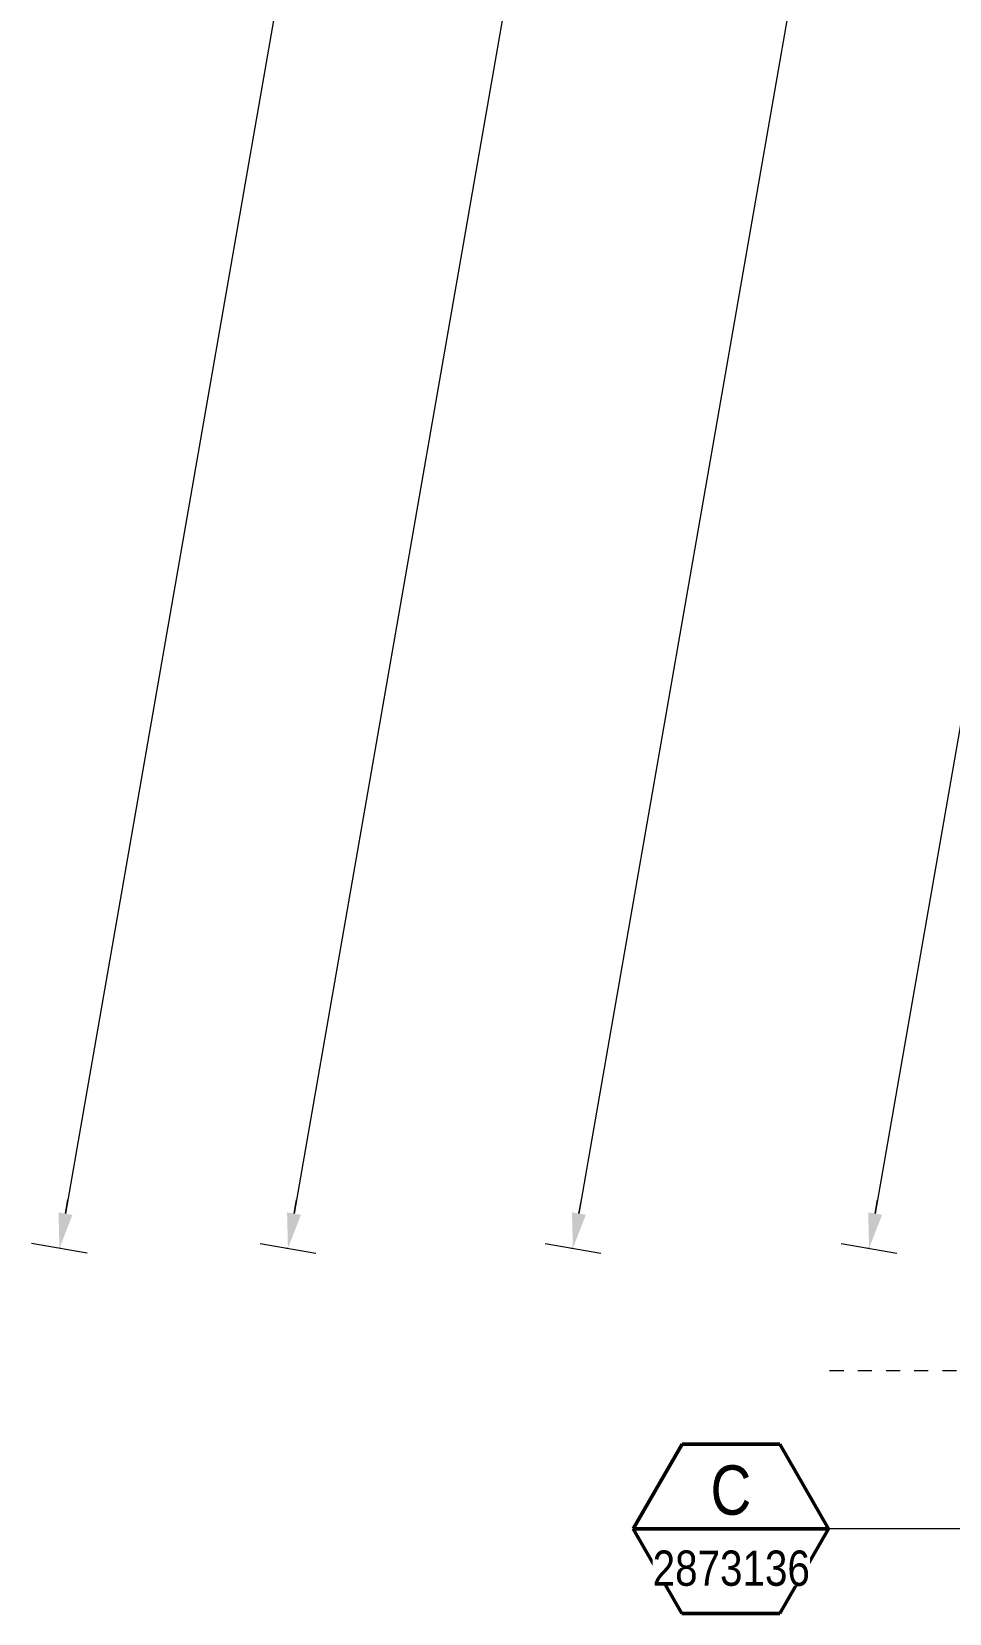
# Model space of a CAD drawing. Header units: metres. Extents: x -1150 to -1098, y 3 to 550.
# Drawn here: x -1150.02 to -1143.52, y 506.96 to 518.18 of the extents above; entities that cross this region are included whole.
import ezdxf

# ---------------------------------------------------------------- set-up
doc = ezdxf.new("R2010")
doc.units = ezdxf.units.M
doc.linetypes.add('JacobsGridLine', pattern=[0.0145, 0.01, -0.001, 0.0025, -0.001])
for name, color, linetype, lineweight in [('A-ANNO-NOTE', 7, 'Continuous', 9), ('A-ANNO-SYMB', 7, 'Continuous', 9), ('A-DETL-GENF', 7, 'Continuous', 9), ('S-GRID', 7, 'Continuous', 9)]:
    doc.layers.add(name, color=color, linetype=linetype, lineweight=lineweight)
doc.styles.add('Arial Narrow', font='ARIALN.TTF', dxfattribs={"height": 0.35})
doc.styles.add('Arial Narrow_1', font='ARIALN.TTF', dxfattribs={"height": 0.25})

# ---------------------------------------------------------------- blocks, each defined once
blk = doc.blocks.new('T2DExtentArrowReinf_v1 - Extent-6532909-DRG-2873131 - DECK REINFORCEMENT PLAN')
at = {"layer": 'A-DETL-GENF'}
for p, q in [((0.25, 0), (34.91, 0)), ((35.16, -0.01), (35.16, 0))]:
    blk.add_line(p, q, dxfattribs=at)
blk = doc.blocks.new('T2DExtentArrowReinf_v1 - Extent-6532913-DRG-2873131 - DECK REINFORCEMENT PLAN')
at = {"layer": 'A-DETL-GENF'}
for p, q in [((0.25, 0), (34.91, 0)), ((35.16, -0.01), (35.16, 0))]:
    blk.add_line(p, q, dxfattribs=at)
blk = doc.blocks.new('T2DExtentArrowReinf_v1 - Extent-6532922-DRG-2873131 - DECK REINFORCEMENT PLAN')
at = {"layer": 'A-DETL-GENF'}
for p, q in [((0.25, 0), (34.91, 0)), ((35.16, -0.01), (35.16, 0))]:
    blk.add_line(p, q, dxfattribs=at)
blk = doc.blocks.new('T2DExtentArrowReinf_v1 - Extent-7463752-DRG-2873131 - DECK REINFORCEMENT PLAN')
at = {"layer": 'A-DETL-GENF'}
for p, q in [((0.25, 0), (34.91, 0)), ((35.16, 0.01), (35.16, 0))]:
    blk.add_line(p, q, dxfattribs=at)
blk = doc.blocks.new('Detail View - SheetRef-4900799-DRG-2873131 - DECK REINFORCEMENT PLAN')
at = {"layer": 'A-ANNO-SYMB', "lineweight": 50}
for p, q in [((-0.00346, 0.006), (-0.00693, 0)), ((0.00346, 0.006), (-0.00346, 0.006)), ((0.00693, 0), (0.00346, 0.006)), ((-0.00693, 0), (0.00693, 0)), ((-0.00693, 0), (-0.00347, -0.006)), ((0.00346, -0.006), (0.00693, 0)), ((-0.00347, -0.006), (0.00346, -0.006))]:
    blk.add_line(p, q, dxfattribs=at)

msp = doc.modelspace()

# ---------------------------------------------------------------- hatches: boundary and pattern name
at = {"layer": 'A-ANNO-NOTE', "lineweight": 5}
for points in [[(-1149.8246, 509.5454), (-1149.7324, 509.7831), (-1149.8309, 509.8003)], [(-1148.2046, 509.5454), (-1148.1124, 509.7831), (-1148.2109, 509.8003)], [(-1146.1846, 509.5454), (-1146.0924, 509.7831), (-1146.1909, 509.8003)], [(-1144.0846, 509.5454), (-1143.9924, 509.7831), (-1144.0909, 509.8003)]]:
    msp.add_hatch(color=256, dxfattribs=at).paths.add_polyline_path(points)

# ---------------------------------------------------------------- linework, layer by layer
at = {"layer": 'A-ANNO-NOTE'}
for p, q in [((-1149.7816, 509.7917), (-1149.7645, 509.8902)), ((-1148.1616, 509.7917), (-1148.1445, 509.8902)), ((-1146.1416, 509.7917), (-1146.1245, 509.8902)), ((-1144.0416, 509.7917), (-1144.0245, 509.8902)), ((-1149.6275, 509.5111), (-1150.0216, 509.5797)), ((-1148.4016, 509.5797), (-1148.0075, 509.5111)), ((-1146.3816, 509.5797), (-1145.9875, 509.5111)), ((-1144.2816, 509.5797), (-1143.8875, 509.5111))]:
    msp.add_line(p, q, dxfattribs=at)
at = {"layer": 'A-ANNO-SYMB', "lineweight": 18}
msp.add_line((-1142.8017, 507.5559), (-1144.3717, 507.5559), dxfattribs=at)
at = {"layer": 'S-GRID', "linetype": 'JacobsGridLine', "lineweight": 18}
msp.add_line((-1144.3646, 508.6798), (-1110.9802, 508.6175), dxfattribs=at)

# ---------------------------------------------------------------- block references
at = {"layer": 'A-ANNO-SYMB', "lineweight": 50, "xscale": 99.99999999999994, "yscale": 99.99999999999994, "zscale": 99.99999999999994}
msp.add_blockref('Detail View - SheetRef-4900799-DRG-2873131 - DECK REINFORCEMENT PLAN', (-1145.0644, 507.5559), dxfattribs=at)
at = {"layer": 'A-DETL-GENF', "rotation": 260.1169774653487}
for name, p in [('T2DExtentArrowReinf_v1 - Extent-7463752-DRG-2873131 - DECK REINFORCEMENT PLAN', (-1143.7898, 544.1836)), ('T2DExtentArrowReinf_v1 - Extent-6532922-DRG-2873131 - DECK REINFORCEMENT PLAN', (-1142.1698, 544.1836)), ('T2DExtentArrowReinf_v1 - Extent-6532913-DRG-2873131 - DECK REINFORCEMENT PLAN', (-1140.1498, 544.1836)), ('T2DExtentArrowReinf_v1 - Extent-6532909-DRG-2873131 - DECK REINFORCEMENT PLAN', (-1138.0498, 544.1836))]:
    msp.add_blockref(name, p, dxfattribs=at)

# ---------------------------------------------------------------- next in the draw order: texts
at = {"layer": 'A-ANNO-SYMB', "insert": (-1145.209, 508.0057), "char_height": 0.35, "attachment_point": 1, "style": 'Arial Narrow', "bg_fill": 3, "box_fill_scale": 1, "bg_fill_color": 256, "bg_fill_transparency": 0}
msp.add_mtext('C', dxfattribs=at)
at = {"layer": 'A-ANNO-SYMB', "insert": (-1145.619, 507.4016), "char_height": 0.25, "attachment_point": 1, "style": 'Arial Narrow_1', "bg_fill": 3, "box_fill_scale": 1, "bg_fill_color": 256, "bg_fill_true_color": 13158600, "bg_fill_transparency": 0}
msp.add_mtext('2873136', dxfattribs=at)

doc.saveas('drawing.dxf')
